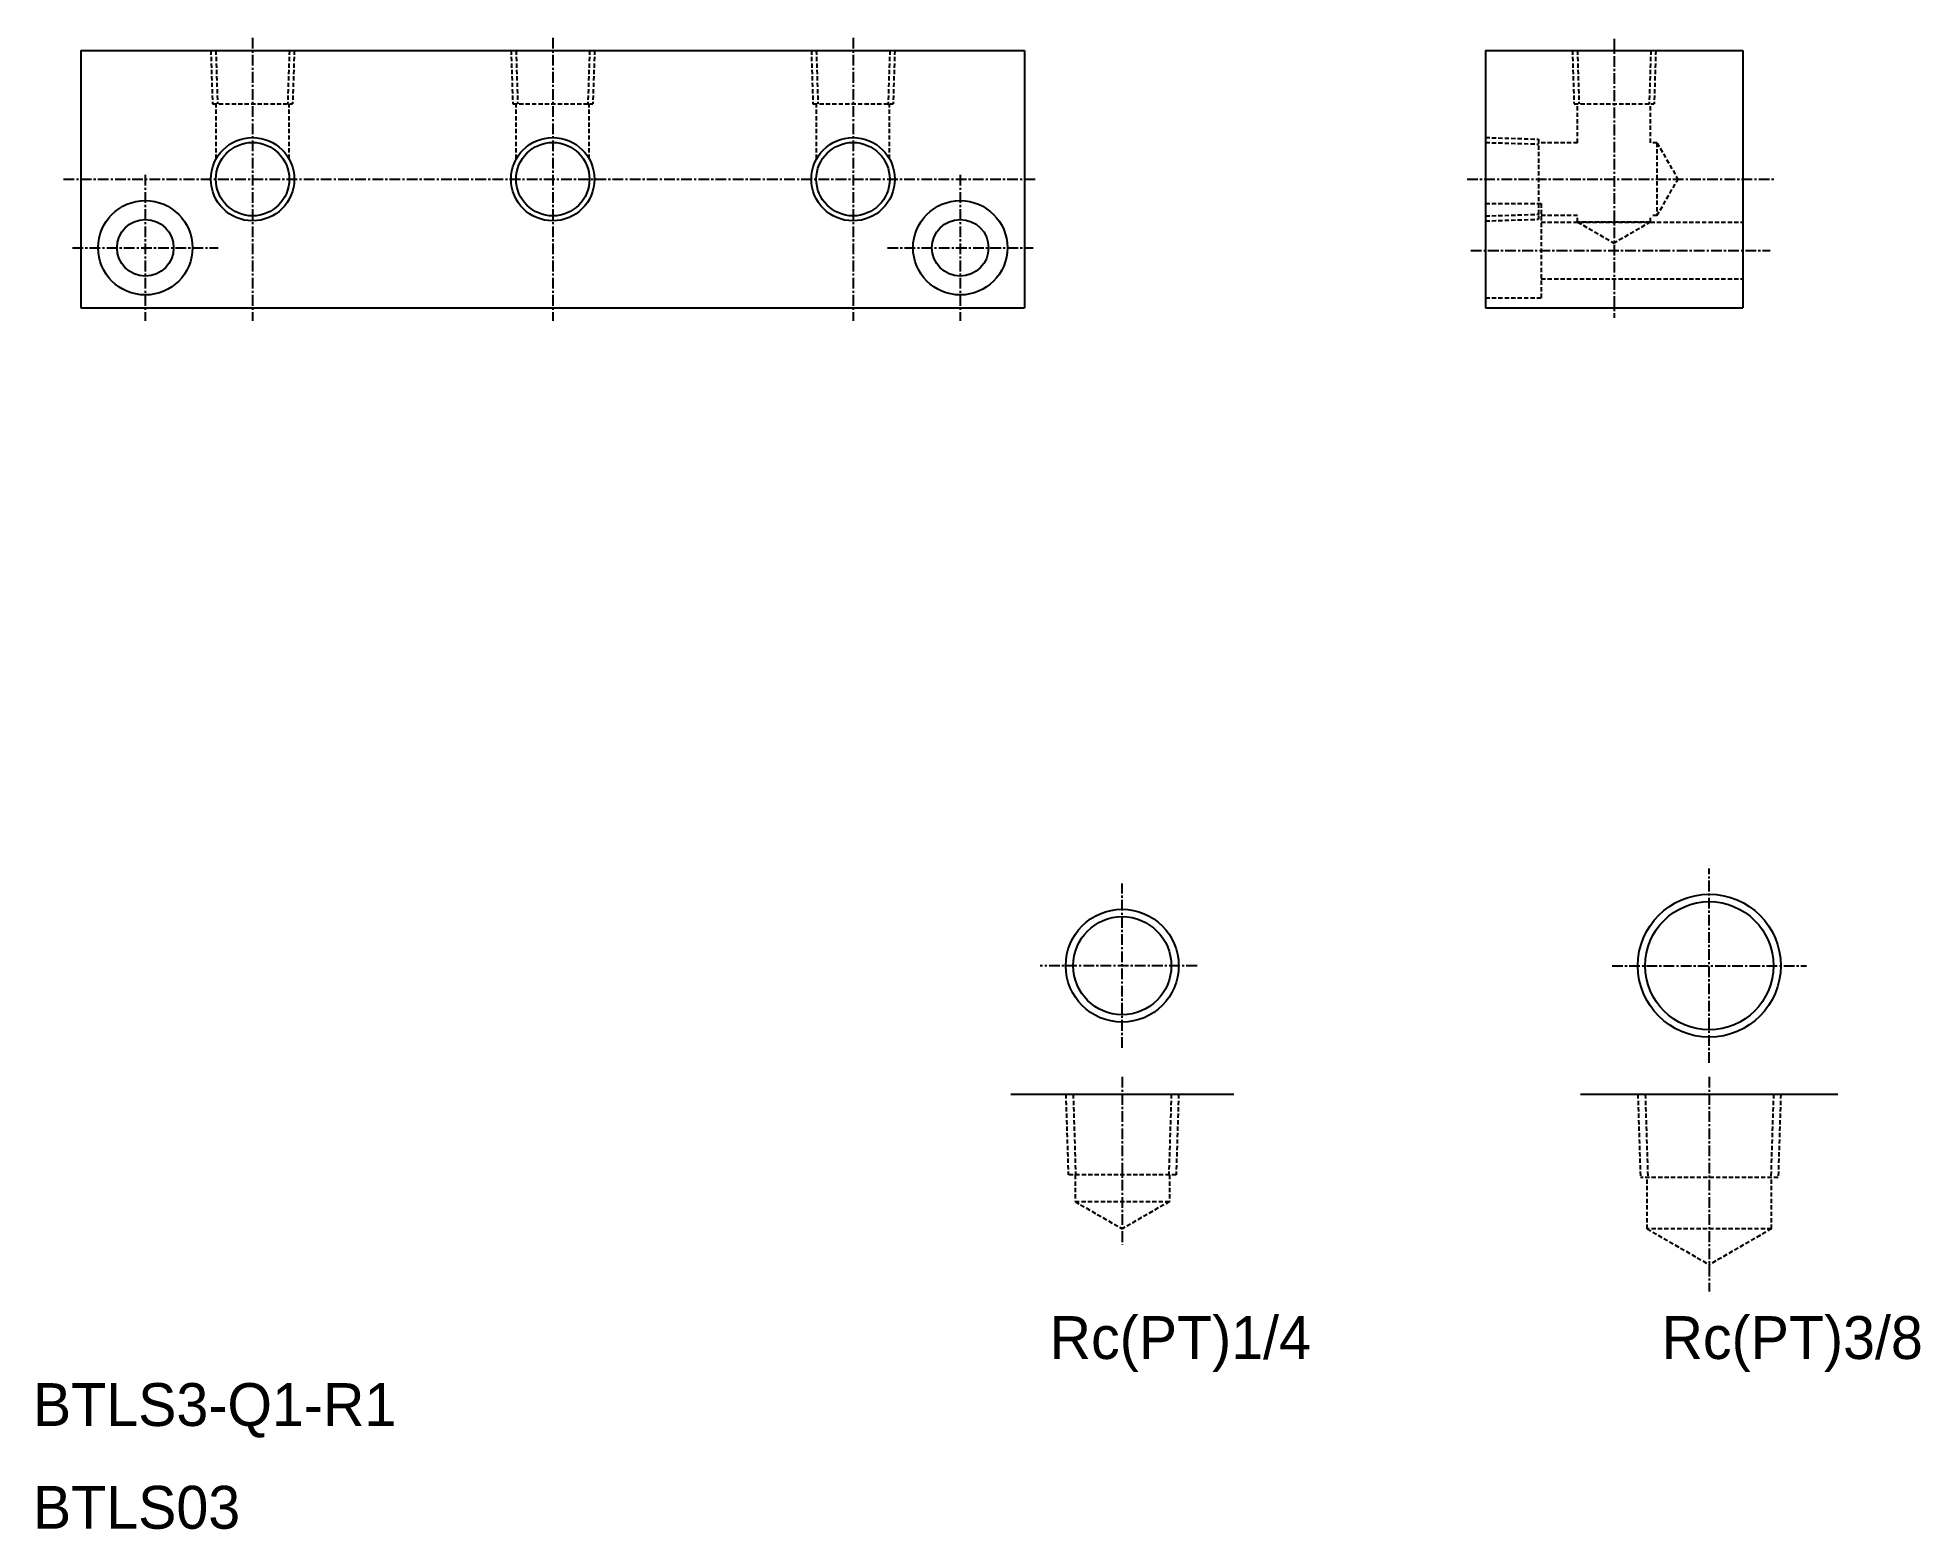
# Model space of a CAD drawing. Extents: x 486 to 705, y 967 to 1141.
import ezdxf
from ezdxf.enums import TextEntityAlignment as Align

# ---------------------------------------------------------------- set-up
doc = ezdxf.new("R2010")
doc.units = 0
doc.linetypes.add('CENTER', pattern=[2, 1.25, -0.25, 0.25, -0.25])
doc.linetypes.add('DASHED', pattern=[0.75, 0.5, -0.25])
doc.layers.get('0').update_dxf_attribs({"linetype": 'CONTINUOUS'})
doc.layers.add('CENTER', color=1, linetype='CENTER')

msp = doc.modelspace()

# ---------------------------------------------------------------- linework, layer by layer
at = {"color": 7, "linetype": 'CONTINUOUS'}
for p, q in [((490.83, 1139.74), (600.83, 1139.74)), ((490.83, 1139.74), (490.83, 1109.74)), ((600.83, 1139.74), (600.83, 1109.74)), ((654.55, 1139.74), (654.55, 1109.74)), ((654.55, 1139.74), (684.55, 1139.74)), ((684.55, 1139.74), (684.55, 1109.74)), ((490.83, 1109.74), (600.83, 1109.74)), ((654.55, 1109.74), (684.55, 1109.74)), ((625.21, 1018.03), (599.21, 1018.03)), ((695.65, 1018.03), (665.65, 1018.03))]:
    msp.add_line(p, q, dxfattribs=at)
at = {"color": 3, "linetype": 'DASHED'}
for p, q in [((505.97, 1139.74), (506.16, 1133.54)), ((506.55, 1139.74), (506.74, 1133.54)), ((515.12, 1139.74), (514.92, 1133.54)), ((515.7, 1139.74), (515.5, 1133.54)), ((540.97, 1139.74), (541.16, 1133.54)), ((541.55, 1139.74), (541.74, 1133.54)), ((550.12, 1139.74), (549.92, 1133.54)), ((550.7, 1139.74), (550.5, 1133.54)), ((575.97, 1139.74), (576.16, 1133.54)), ((576.55, 1139.74), (576.74, 1133.54)), ((585.12, 1139.74), (584.92, 1133.54)), ((585.7, 1139.74), (585.5, 1133.54)), ((664.69, 1139.74), (664.88, 1133.54)), ((665.27, 1139.74), (665.46, 1133.54)), ((673.83, 1139.74), (673.64, 1133.54)), ((674.41, 1139.74), (674.22, 1133.54)), ((506.16, 1133.54), (515.5, 1133.54)), ((506.58, 1127.1), (506.58, 1133.54)), ((515.08, 1127.1), (515.08, 1133.54)), ((541.16, 1133.54), (550.5, 1133.54)), ((541.58, 1127.1), (541.58, 1133.54)), ((550.08, 1127.1), (550.08, 1133.54)), ((576.16, 1133.54), (585.5, 1133.54)), ((576.58, 1127.1), (576.58, 1133.54)), ((585.08, 1127.1), (585.08, 1133.54)), ((664.88, 1133.54), (674.22, 1133.54)), ((665.3, 1128.99), (665.3, 1133.54)), ((673.8, 1128.99), (673.8, 1133.54)), ((654.55, 1129.6), (660.75, 1129.41)), ((654.55, 1129.02), (660.75, 1128.83)), ((660.75, 1129.41), (660.75, 1120.07)), ((665.3, 1128.99), (660.75, 1128.99)), ((674.55, 1128.99), (673.8, 1128.99)), ((674.55, 1128.99), (677, 1124.74)), ((674.55, 1128.99), (674.55, 1120.49)), ((674.55, 1120.49), (677, 1124.74)), ((654.55, 1121.91), (661.05, 1121.91)), ((661.05, 1121.91), (661.05, 1110.91)), ((654.55, 1120.45), (660.75, 1120.65)), ((654.55, 1119.87), (660.75, 1120.07)), ((665.3, 1120.49), (660.75, 1120.49)), ((661.05, 1119.71), (684.55, 1119.71)), ((665.3, 1119.74), (665.3, 1120.49)), ((673.8, 1119.74), (665.3, 1119.74)), ((665.3, 1119.74), (669.55, 1117.28)), ((673.8, 1119.74), (669.55, 1117.28)), ((673.8, 1119.74), (673.8, 1120.49)), ((674.55, 1120.49), (673.8, 1120.49)), ((661.05, 1113.11), (684.55, 1113.11)), ((654.55, 1110.91), (661.05, 1110.91)), ((605.63, 1018.03), (605.92, 1008.63)), ((606.49, 1018.03), (606.78, 1008.63)), ((617.93, 1018.03), (617.64, 1008.63)), ((618.79, 1018.03), (618.49, 1008.63)), ((672.32, 1018.03), (672.62, 1008.33)), ((673.18, 1018.03), (673.48, 1008.33)), ((688.13, 1018.03), (687.82, 1008.33)), ((688.98, 1018.03), (688.68, 1008.33)), ((618.49, 1008.63), (605.92, 1008.63)), ((606.71, 1008.63), (606.71, 1005.53)), ((617.71, 1008.63), (617.71, 1005.53)), ((688.68, 1008.33), (672.62, 1008.33)), ((673.4, 1002.35), (673.4, 1008.33)), ((687.9, 1002.35), (687.9, 1008.33)), ((606.71, 1005.53), (612.21, 1002.35)), ((606.71, 1005.53), (617.71, 1005.53)), ((617.71, 1005.53), (612.21, 1002.35)), ((687.9, 1002.35), (673.4, 1002.35)), ((673.4, 1002.35), (680.65, 998.17)), ((687.9, 1002.35), (680.65, 998.17))]:
    msp.add_line(p, q, dxfattribs=at)
for p, q in [((654.55, 1132.24), (654.55, 1132.24)), ((654.55, 1124.74), (654.55, 1124.74))]:
    msp.add_line(p, q)
at = {"color": 3, "linetype": 'CONTINUOUS'}
for centre, radius in [((510.83, 1124.74), 4.86), ((545.83, 1124.74), 4.86), ((580.83, 1124.74), 4.86), ((680.65, 1033.03), 8.33), ((612.21, 1033.03), 6.58)]:
    msp.add_circle(centre, radius, dxfattribs=at)
at = {"color": 7, "linetype": 'CONTINUOUS'}
for centre, radius in [((510.83, 1124.74), 4.28), ((545.83, 1124.74), 4.28), ((580.83, 1124.74), 4.28), ((498.33, 1116.74), 5.5), ((593.33, 1116.74), 5.5), ((498.33, 1116.74), 3.3), ((593.33, 1116.74), 3.3), ((680.65, 1033.03), 7.47), ((612.21, 1033.03), 5.72)]:
    msp.add_circle(centre, radius, dxfattribs=at)
at = {"layer": 'CENTER', "color": 1, "linetype": 'CENTER'}
for p, q in [((510.83, 1141.24), (510.83, 1108.24)), ((545.83, 1141.24), (545.83, 1108.24)), ((580.83, 1141.24), (580.83, 1108.24)), ((669.55, 1141.1), (669.55, 1108.58)), ((488.8, 1124.74), (602.12, 1124.74)), ((498.33, 1125.24), (498.33, 1108.24)), ((593.33, 1125.24), (593.33, 1108.24)), ((652.41, 1124.74), (688.16, 1124.74)), ((489.83, 1116.74), (506.83, 1116.74)), ((584.83, 1116.74), (601.83, 1116.74)), ((652.85, 1116.41), (687.76, 1116.41)), ((612.21, 1023.45), (612.21, 1042.61)), ((680.65, 1021.7), (680.65, 1044.36)), ((620.93, 1033.03), (602.63, 1033.03)), ((669.32, 1033.03), (691.98, 1033.03)), ((612.21, 1020.06), (612.21, 1000.53)), ((680.65, 1020.06), (680.65, 995.04))]:
    msp.add_line(p, q, dxfattribs=at)

# ---------------------------------------------------------------- texts
at = {"color": 7, "linetype": 'CONTINUOUS'}
for s, p in [('Rc(PT)1/4', (634.21, 989.67)), ('Rc(PT)3/8', (705.54, 989.67))]:
    msp.add_text(s, height=5, dxfattribs=at).set_placement(p, align=Align.MIDDLE_RIGHT)
for s, p in [('BTLS3-Q1-R1', (485.23, 979.36)), ('BTLS03', (485.23, 967.38))]:
    msp.add_text(s, height=5, dxfattribs=at).set_placement(p)

doc.saveas('drawing.dxf')
